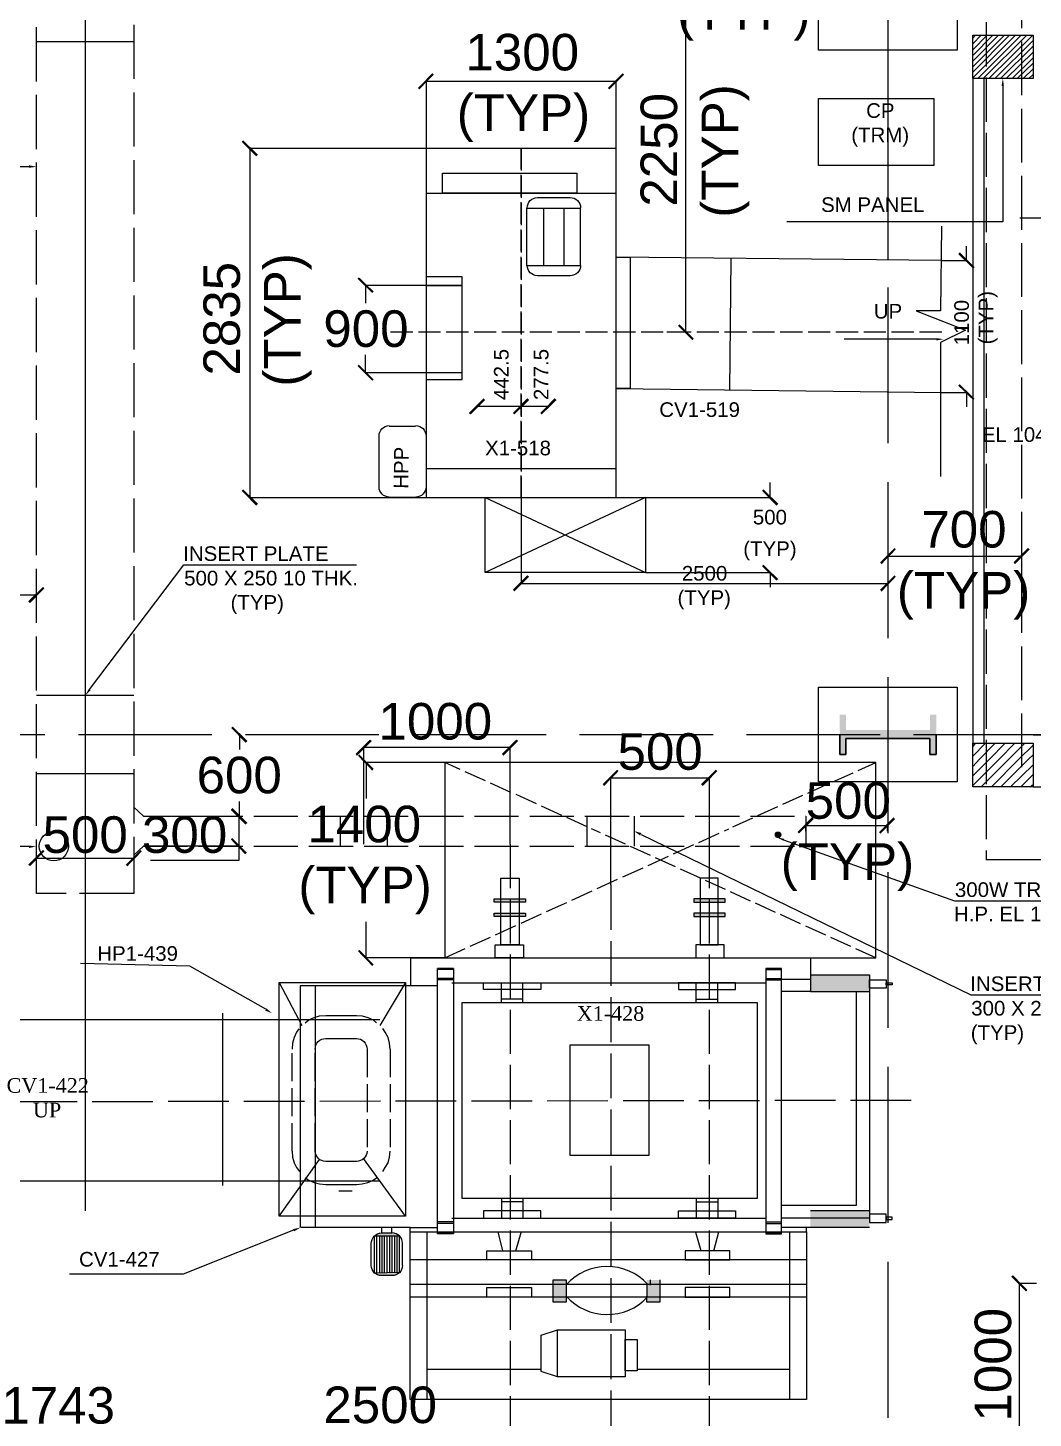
# Model space of a CAD drawing. Header units: inches. Extents: x 2602 to 127694, y 109 to 91908.
# Drawn here: x 24429 to 31301, y 32002 to 41503 of the extents above; entities that cross this region are included whole.
import ezdxf

# ---------------------------------------------------------------- set-up
doc = ezdxf.new("R2010")
doc.units = ezdxf.units.IN
doc.header["$MEASUREMENT"] = 0
doc.linetypes.add('PDF_IMPORT', pattern=[1, 0.8, -0.2])
doc.layers.add('PDF_Geometry', color=7, linetype='Continuous')
doc.layers.add('PDF_Solid Fills', color=7, linetype='Continuous', true_color=0x724639)
doc.layers.add('PDF_Text', color=230, linetype='Continuous', true_color=0xff007f)
doc.styles.add('PDF Arial', font='arial.ttf')
doc.styles.add('PDF Times New Roman', font='times.ttf')

msp = doc.modelspace()

# ---------------------------------------------------------------- hatches: boundary and pattern name
at = {"layer": 'PDF_Solid Fills', "true_color": 0x00b8b8, "transparency": 33554559}
for points in [[(27203.4, 41183.5), (27193.6, 41193.3), (27095.2, 41091.6), (27105, 41081.8)], [(28394.1, 41091.6), (28404, 41081.8), (28505.7, 41183.5), (28495.8, 41193.3)], [(25989.8, 40625.8), (26002.9, 40635.7), (25901.2, 40734.1), (25891.4, 40724.2)], [(30798.5, 39969.8), (30788.6, 39956.7), (30890.3, 39858.3), (30900.2, 39868.1)], [(26783.6, 39691), (26793.4, 39700.8), (26691.7, 39799.2), (26681.9, 39789.4)], [(28882.9, 39477.8), (28873, 39467.9), (28971.4, 39369.5), (28981.3, 39379.4)], [(26691.7, 39202.2), (26681.9, 39192.4), (26783.6, 39090.7), (26793.4, 39100.6)], [(30890.3, 38959.5), (30900.2, 38969.4), (30798.5, 39067.8), (30788.6, 39057.9)], [(27554.4, 38959.5), (27544.6, 38972.6), (27442.9, 38871), (27456, 38861.1)], [(27754.5, 38861.1), (27856.2, 38959.5), (27843.1, 38972.6), (27744.7, 38871)], [(27931.6, 38871), (27941.5, 38861.1), (28043.2, 38959.5), (28030, 38972.6)], [(25901.2, 38349.4), (25891.4, 38339.6), (25989.8, 38237.9), (26002.9, 38251)], [(29456.9, 38349.4), (29447.1, 38339.6), (29545.5, 38237.9), (29558.6, 38251)], [(30362.2, 37939.4), (30352.4, 37949.2), (30254, 37850.8), (30263.8, 37837.7)], [(31165.9, 37850.8), (31175.7, 37837.7), (31277.4, 37939.4), (31264.3, 37949.2)], [(29545.5, 37726.2), (29558.6, 37736), (29456.9, 37834.4), (29447.1, 37824.6)], [(27856.2, 37752.4), (27843.1, 37762.3), (27744.7, 37663.9), (27754.5, 37650.7)], [(30254, 37663.9), (30263.8, 37650.7), (30362.2, 37752.4), (30352.4, 37762.3)], [(24431.7, 37585.1), (24444.8, 37572), (24543.2, 37673.7), (24533.4, 37683.5)], [(25917.6, 36617.5), (25930.7, 36630.6), (25829, 36729), (25819.2, 36719.2)], [(26780.3, 36630.6), (26767.2, 36640.4), (26668.8, 36542), (26678.6, 36528.9)], [(27669.2, 36542), (27679.1, 36528.9), (27780.7, 36630.6), (27767.6, 36640.4)], [(26783.6, 36427.2), (26793.4, 36440.4), (26695, 36538.8), (26685.2, 36528.9)], [(28466.3, 36424), (28456.5, 36433.8), (28358, 36335.4), (28367.9, 36322.3)], [(29030.5, 36335.4), (29043.6, 36322.3), (29142, 36424), (29132.2, 36433.8)], [(25914.3, 36059.9), (25927.5, 36069.7), (25825.8, 36171.4), (25815.9, 36158.3)], [(25829, 36171.4), (25819.2, 36158.3), (25917.6, 36059.9), (25930.7, 36069.7)], [(29801.3, 36095.9), (29788.2, 36109.1), (29689.8, 36007.4), (29699.6, 35997.5)], [(30247.4, 36007.4), (30257.3, 35997.5), (30355.7, 36095.9), (30345.8, 36109.1)], [(25825.8, 35968), (25815.9, 35958.2), (25914.3, 35856.5), (25927.5, 35866.3)], [(24543.2, 35876.2), (24533.4, 35886), (24431.7, 35784.3), (24444.8, 35774.5)], [(25097.6, 35784.3), (25110.7, 35774.5), (25209.1, 35876.2), (25199.3, 35886)], [(26695, 35203.7), (26685.2, 35193.9), (26783.6, 35092.2), (26793.4, 35102.1)], [(30181.8, 35033.2), (29778.4, 35033.2), (29778.4, 34918.4), (30181.8, 34918.4)], [(30181.8, 33422.6), (29778.4, 33422.6), (29778.4, 33307.8), (30181.8, 33307.8)], [(31251.1, 32868.3), (31261, 32878.1), (31162.6, 32979.8), (31149.5, 32969.9)], [(28108.8, 32947), (28020.2, 32947), (28020.2, 32796.1), (28108.8, 32796.1)], [(28748.4, 32947), (28659.8, 32947), (28659.8, 32796.1), (28748.4, 32796.1)]]:
    msp.add_hatch(color=132, dxfattribs=at).paths.add_polyline_path(points)
at = {"layer": 'PDF_Solid Fills', "transparency": 33554559}
for color, points in [(256, [(30637.8, 36538.8), (30637.8, 36811), (30595.1, 36811), (30595.1, 36706), (30021.1, 36706), (30021.1, 36811), (29978.4, 36811), (29978.4, 36538.8), (30021.1, 36538.8), (30021.1, 36647), (30595.1, 36647), (30595.1, 36538.8)]), (1, [(27829.9, 35551.4), (27616.7, 35551.4), (27616.7, 35528.5), (27829.9, 35528.5)]), (1, [(29194.5, 35551.4), (28981.3, 35551.4), (28981.3, 35528.5), (29194.5, 35528.5)]), (1, [(27829.9, 35453), (27616.7, 35453), (27616.7, 35430.1), (27829.9, 35430.1)]), (1, [(29194.5, 35453), (28981.3, 35453), (28981.3, 35430.1), (29194.5, 35430.1)]), (7, [(26918.1, 33268.4), (26845.9, 33268.4), (26836.1, 33265.2), (26822.9, 33265.2), (26819.7, 33261.9), (26806.5, 33255.3), (26796.7, 33245.5), (26967.3, 33245.5), (26957.4, 33255.3), (26944.3, 33261.9), (26941, 33265.2), (26927.9, 33265.2)]), (7, [(26957.4, 32986.4), (26970.5, 32999.5), (26796.7, 32996.2), (26806.5, 32986.4), (26819.7, 32979.8), (26822.9, 32979.8), (26832.8, 32976.5), (26931.2, 32976.5), (26941, 32979.8), (26944.3, 32979.8)])]:
    msp.add_hatch(color=color, dxfattribs=at).paths.add_polyline_path(points)

# ---------------------------------------------------------------- linework, layer by layer
at = {"layer": 'PDF_Geometry', "color": 30, "linetype": 'PDF_IMPORT', "lineweight": 0, "ltscale": 1331.743661, "true_color": 0xff7f00}
msp.add_lwpolyline([(30309.7, 17356.4), (30309.7, 79643.3)], dxfattribs=at)
at = {"layer": 'PDF_Geometry', "color": 24, "linetype": 'PDF_IMPORT', "lineweight": 0, "ltscale": 462.502109, "true_color": 0x942500}
msp.add_lwpolyline([(25153.3, 72512.2), (25153.3, 35587.5), (24487.5, 35587.5), (24487.5, 72102.2)], dxfattribs=at)
at = {"layer": 'PDF_Geometry', "color": 24, "lineweight": 0, "true_color": 0x942500}
for points in [[(24822, 68408.8), (24822, 33419.3)], [(24487.5, 41409.8), (25153.3, 41409.8)], [(24487.5, 36942.2), (25153.3, 36942.2)], [(24487.5, 36407.6), (25153.3, 36407.6)], [(25218.9, 36115.6), (25153.3, 36177.9)], [(26563.8, 36115.6), (26563.8, 35912.3)], [(26885.3, 36115.6), (26885.3, 35912.3)], [(28249.8, 36115.6), (28249.8, 35912.3)], [(28574.5, 36115.6), (28574.5, 35912.3)], [(29745.6, 36115.6), (29745.6, 35912.3)], [(25218.9, 35912.3), (25153.3, 35849.9)]]:
    msp.add_lwpolyline(points, dxfattribs=at)
at = {"layer": 'PDF_Geometry', "linetype": 'PDF_IMPORT', "lineweight": 0, "ltscale": 377.218032}
for points in [[(30978.9, 61156.3), (30978.9, 35817.1)], [(27725, 35925.4), (27725, 31844.9)], [(29086.2, 35925.4), (29086.2, 31844.9)]]:
    msp.add_lwpolyline(points, dxfattribs=at)
at = {"layer": 'PDF_Geometry', "linetype": 'PDF_IMPORT', "lineweight": 0, "ltscale": 459.221952}
msp.add_lwpolyline([(31221.6, 61156.3), (31221.6, 36424)], dxfattribs=at)
at = {"layer": 'PDF_Geometry', "color": 17, "lineweight": 0, "true_color": 0x724639}
for points in [[(29834.1, 41996.9), (30782.1, 41996.9), (30782.1, 41350.8), (29834.1, 41350.8)], [(29834.1, 41996.9), (30782.1, 41996.9), (30782.1, 41350.8), (29834.1, 41350.8)], [(29834.1, 36998), (30782.1, 36998), (30782.1, 36351.8), (29834.1, 36351.8)], [(30309.7, 36647), (30595.1, 36647), (30595.1, 36538.8), (30637.8, 36538.8), (30637.8, 36676.5), (30637.8, 36538.8), (30595.1, 36538.8), (30595.1, 36647), (30309.7, 36647), (30021.1, 36647), (30021.1, 36538.8), (29978.4, 36538.8), (29978.4, 36676.5), (29978.4, 36538.8), (30021.1, 36538.8), (30021.1, 36647)], [(30309.7, 36647), (30595.1, 36647), (30595.1, 36538.8), (30637.8, 36538.8), (30637.8, 36676.5), (30637.8, 36538.8), (30595.1, 36538.8), (30595.1, 36647), (30309.7, 36647), (30021.1, 36647), (30021.1, 36538.8), (29978.4, 36538.8), (29978.4, 36676.5), (29978.4, 36538.8), (30021.1, 36538.8), (30021.1, 36647)]]:
    msp.add_lwpolyline(points, close=True, dxfattribs=at)
at = {"layer": 'PDF_Geometry', "color": 132, "lineweight": 0, "true_color": 0x00b8b8}
for points in [[(28925.5, 39425.3), (28925.5, 40127.3), (28925.5, 41675.5)], [(30887, 41432.8), (30906.7, 41452.4)], [(30887, 41393.4), (30946.1, 41452.4)], [(30887, 41354), (30985.5, 41452.4)], [(30887, 41314.7), (31024.8, 41452.4)], [(30887, 41275.3), (31064.2, 41452.4)], [(30887, 41235.9), (31103.5, 41452.4)], [(30887, 41199.9), (31139.6, 41452.4)], [(30887, 41160.5), (31179, 41452.4)], [(30923.1, 41157.2), (31218.3, 41452.4)], [(30959.2, 41157.2), (31257.7, 41452.4)], [(30998.6, 41157.2), (31297.1, 41452.4)], [(31037.9, 41157.2), (31300.3, 41416.4)], [(31077.3, 41157.2), (31300.3, 41377)], [(31116.7, 41157.2), (31300.3, 41337.6)], [(31156, 41157.2), (31300.3, 41298.3)], [(31192.1, 41157.2), (31300.3, 41262.2)], [(30887, 41157.2), (30887, 36948.8)], [(30962.5, 41157.2), (30962.5, 36948.8)], [(31231.5, 41157.2), (31300.3, 41222.8)], [(31270.8, 41157.2), (31300.3, 41183.5)], [(28449.9, 40678.3), (28449.9, 41137.5), (27151, 41137.5), (27151, 40678.3), (25947.1, 40678.3), (25947.1, 39064.5), (25947.1, 38293.6), (27151, 38293.6)], [(31208.5, 40206), (31972.8, 40206)], [(30673.8, 39914), (30844.4, 39914), (30844.4, 40012.4)], [(27151, 39743.5), (26737.7, 39743.5), (26737.7, 39622.1)], [(27151, 39743.5), (27151, 39743.5)], [(28797.6, 39425.3), (28928.8, 39425.3)], [(27151, 39146.5), (26737.7, 39146.5), (26737.7, 39267.9)], [(26737.7, 39146.5), (26737.7, 39146.5)], [(27151, 39146.5), (27151, 39146.5)], [(30664, 39012), (30844.4, 39012), (30844.4, 38913.6)], [(27498.6, 38916.9), (27498.6, 38916.9)], [(27498.6, 38916.9), (27800.4, 38916.9), (27987.4, 38916.9)], [(27800.4, 38916.9), (27800.4, 38916.9)], [(27800.4, 38916.9), (27800.4, 38916.9)], [(27987.4, 38916.9), (27987.4, 38916.9)], [(28650, 38293.6), (29502.8, 38293.6), (29502.8, 38395.3)], [(27800.4, 38293.6), (27800.4, 37706.5), (30309.7, 37706.5), (30309.7, 38293.6)], [(28650, 38293.6), (28650, 38293.6)], [(30309.7, 37706.5), (30309.7, 37893.5), (31221.6, 37893.5), (31221.6, 37706.5)], [(28650, 37781.9), (29502.8, 37781.9), (29502.8, 37680.3)], [(28650, 37781.9), (28650, 37781.9)], [(29502.8, 37781.9), (29502.8, 37781.9)], [(23808.5, 37627.8), (24487.5, 37627.8)], [(24487.5, 37627.8), (24487.5, 37627.8)], [(24487.5, 37627.8), (24487.5, 37627.8)], [(30887, 36981.6), (30887, 36614.2)], [(30962.5, 36981.6), (30962.5, 36614.2)], [(31300.3, 36673.2), (31625.1, 36673.2), (31625.1, 36774.9)], [(25871.7, 36673.2), (25875, 36673.2), (25875, 36571.6)], [(25871.7, 36673.2), (25871.7, 36673.2)], [(25875, 36673.2), (25875, 36673.2)], [(27725, 35925.4), (27725, 36584.7), (26724.5, 36584.7), (26724.5, 35925.4)], [(26724.5, 36584.7), (26724.5, 36584.7)], [(30887, 36591.2), (30906.7, 36614.2)], [(30887, 36525.6), (30975.6, 36614.2)], [(30887, 36456.8), (30933, 36506), (31041.2, 36614.2)], [(30887, 36391.2), (31001.9, 36506), (31110.1, 36614.2)], [(30887, 36325.5), (31067.5, 36506), (31175.7, 36614.2)], [(30946.1, 36315.7), (31133.1, 36506), (31244.6, 36614.2)], [(31015, 36315.7), (31201.9, 36506), (31300.3, 36601.1)], [(31300.3, 36673.2), (31300.3, 36673.2)], [(31080.6, 36315.7), (31267.5, 36506), (31300.3, 36535.5)], [(27278.9, 36483), (26740.9, 36483), (26740.9, 36237)], [(27278.9, 36483), (27278.9, 36483)], [(31146.2, 36315.7), (31300.3, 36466.6)], [(31215.1, 36315.7), (31300.3, 36401)], [(28413.8, 35646.6), (28413.8, 36378), (29086.2, 36378), (29086.2, 35646.6)], [(29086.2, 36378), (29086.2, 36378)], [(31280.7, 36315.7), (31300.3, 36332.1)], [(31300.3, 36315.7), (31625.1, 36315.7), (31625.1, 36217.3)], [(31300.3, 36315.7), (31300.3, 36315.7)], [(25871.7, 36115.6), (25875, 36115.6), (25875, 36217.3)], [(25218.9, 36115.6), (25871.7, 36115.6), (25871.7, 35912.3), (25218.9, 35912.3)], [(25218.9, 36115.6), (25218.9, 36115.6)], [(25871.7, 36115.6), (25871.7, 36115.6)], [(29745.6, 36013.9), (29745.6, 36053.3), (30303.2, 36053.3), (30303.2, 36013.9)], [(26724.5, 35925.4), (26724.5, 35925.4)], [(27725, 35925.4), (27725, 35925.4)], [(24487.5, 35587.5), (24487.5, 35830.2), (25153.3, 35830.2), (25153.3, 35587.5)], [(25153.3, 35830.2), (25153.3, 35830.2)], [(25218.9, 35912.3), (25218.9, 35912.3)], [(25871.7, 35912.3), (25871.7, 35813.8), (25268.1, 35813.8)], [(25871.7, 35912.3), (25871.7, 35912.3)], [(28413.8, 35646.6), (28413.8, 35646.6)], [(29086.2, 35646.6), (29086.2, 35646.6)], [(24487.5, 35587.5), (24487.5, 35587.5)], [(25153.3, 35587.5), (25153.3, 35587.5)], [(27278.9, 35148), (26740.9, 35148), (26740.9, 35394)], [(26740.9, 35148), (26740.9, 35148)], [(27229.7, 34957.7), (27046, 34957.7), (27046, 35148), (29778.4, 35148), (29778.4, 34918.4), (30181.8, 34918.4), (30181.8, 33370.1), (29581.5, 33370.1)], [(27337.9, 35075.8), (27229.7, 35075.8)], [(27337.9, 35069.2), (27229.7, 35069.2)], [(27278.9, 35148), (27278.9, 35148)], [(29473.3, 35075.8), (29581.5, 35075.8)], [(29473.3, 35069.2), (29581.5, 35069.2)], [(27337.9, 35006.9), (27229.7, 35006.9)], [(27337.9, 34997.1), (27229.7, 34997.1)], [(27328.1, 34977.4), (29473.3, 34977.4)], [(27665.9, 34842.9), (27665.9, 34977.4)], [(27813.5, 34842.9), (27813.5, 34977.4)], [(28997.7, 34842.9), (28997.7, 34977.4)], [(29145.3, 34842.9), (29145.3, 34977.4)], [(29473.3, 35006.9), (29581.5, 35006.9)], [(29473.3, 34997.1), (29581.5, 34997.1)], [(29778.4, 35000.4), (29581.5, 35000.4)], [(29778.4, 35033.2), (30181.8, 35033.2), (30181.8, 34918.4)], [(27046, 34957.7), (26291.6, 34957.7), (26291.6, 33304.5)], [(26393.2, 34957.7), (26393.2, 33304.5)], [(29778.4, 34918.4), (29581.5, 34918.4)], [(29581.5, 33458.7), (30093.3, 33458.7), (30093.3, 34918.4)], [(27813.5, 34865.9), (27665.9, 34865.9)], [(28997.7, 34865.9), (29145.3, 34865.9)], [(27665.9, 33504.6), (27665.9, 33370.1)], [(27813.5, 33481.7), (27665.9, 33481.7)], [(27813.5, 33504.6), (27813.5, 33370.1)], [(28997.7, 33504.6), (28997.7, 33370.1)], [(28997.7, 33481.7), (29145.3, 33481.7)], [(29145.3, 33504.6), (29145.3, 33370.1)], [(27328.1, 33370.1), (29473.3, 33370.1)], [(29778.4, 33422.6), (30181.8, 33422.6)], [(27042.7, 33275), (27042.7, 33304.5), (26298.1, 33304.5)], [(26845.9, 33307.8), (26845.9, 33268.4), (26918.1, 33268.4), (26918.1, 33307.8)], [(27042.7, 33304.5), (27229.7, 33304.5)], [(27157.5, 33275), (27157.5, 32130.2)], [(27337.9, 33343.9), (27229.7, 33343.9)], [(27337.9, 33334), (27229.7, 33334)], [(27337.9, 33271.7), (27229.7, 33271.7)], [(27675.8, 33147.1), (27643, 33275)], [(27764.3, 33147.1), (27800.4, 33271.7)], [(29030.5, 33147.1), (28994.4, 33271.7)], [(29119, 33147.1), (29151.8, 33275)], [(29473.3, 33343.9), (29581.5, 33343.9)], [(29473.3, 33334), (29581.5, 33334)], [(29473.3, 33271.7), (29581.5, 33271.7)], [(29581.5, 33307.8), (29778.4, 33307.8), (30181.8, 33307.8)], [(29634, 33275), (29634, 32130.2)], [(29752.1, 33275), (29752.1, 33307.8)], [(26986.9, 33196.3), (26986.9, 33045.4)], [(29752.1, 33084.8), (27042.7, 33084.8)], [(28748.4, 32947), (28748.4, 32796.1), (28659.8, 32796.1), (28659.8, 32835.5)], [(28659.8, 32914.2), (28659.8, 32828.9)], [(28686.1, 32910.9), (28686.1, 32947)], [(31323.3, 32924), (31205.2, 32924), (31205.2, 32245), (31205.2, 31923.6), (31323.3, 31923.6)], [(28049.7, 32284.4), (27938.2, 32320.5), (27938.2, 32569.8), (28049.7, 32605.9)], [(27157.5, 32336.9), (27938.2, 32336.9)], [(28594.2, 32336.9), (29634, 32336.9)]]:
    msp.add_lwpolyline(points, dxfattribs=at)
at = {"layer": 'PDF_Geometry', "color": 224, "lineweight": 0, "true_color": 0x940070}
for points in [[(30309.7, 39917.3), (30309.7, 41675.5)], [(27151, 40373.3), (28449.9, 40373.3)], [(27954.6, 40271.6), (27954.6, 39878)], [(28092.4, 40271.6), (28092.4, 39878)], [(30673.8, 40146.9), (30667.3, 39569.6), (30500, 39569.6), (30837.8, 39438.4), (30667.3, 39353.1), (30667.3, 38438)], [(30673.8, 39914), (28449.9, 39937), (28545, 39937), (28545, 39487.6), (28545, 39038.2), (28449.9, 39038.2), (30673.8, 39012)], [(29233.9, 39923.9), (29224, 39028.4)], [(27151, 39100.6), (27397, 39100.6), (27397, 39802.5), (27151, 39802.5)], [(27397, 39146.5), (27151, 39146.5)], [(26898.4, 38782.4), (27078.8, 38782.4)], [(28449.9, 38490.5), (27151, 38490.5)], [(27078.8, 38293.6), (26898.4, 38293.6)], [(28650, 38293.6), (27554.4, 37781.9)], [(27554.4, 38293.6), (28650, 37781.9)]]:
    msp.add_lwpolyline(points, dxfattribs=at)
at = {"layer": 'PDF_Geometry', "color": 132, "lineweight": 0, "true_color": 0x00b8b8}
for points in [[(30887, 41452.4), (31300.3, 41452.4), (31300.3, 41157.2), (30887, 41157.2)], [(30887, 36614.2), (31300.3, 36614.2), (31300.3, 36315.7), (30887, 36315.7)], [(27337.9, 33261.9), (27229.7, 33261.9), (27229.7, 35075.8), (27337.9, 35075.8)], [(29473.3, 33261.9), (29581.5, 33261.9), (29581.5, 35075.8), (29473.3, 35075.8)], [(27934.9, 34931.5), (27544.6, 34931.5), (27544.6, 34977.4), (27934.9, 34977.4)], [(28876.3, 34931.5), (29266.7, 34931.5), (29266.7, 34977.4), (28876.3, 34977.4)], [(30181.8, 34997.1), (30296.6, 34997.1), (30296.6, 34941.3), (30181.8, 34941.3)], [(30296.6, 34977.4), (30336, 34977.4), (30336, 34964.3), (30296.6, 34964.3)], [(27397, 34842.9), (29414.3, 34842.9), (29414.3, 33504.6), (27397, 33504.6)], [(28135, 34554.3), (28672.9, 34554.3), (28672.9, 33796.5), (28135, 33796.5)], [(27934.9, 33419.3), (27544.6, 33419.3), (27544.6, 33370.1), (27934.9, 33370.1)], [(28876.3, 33419.3), (29266.7, 33419.3), (29266.7, 33370.1), (28876.3, 33370.1)], [(30181.8, 33340.6), (30296.6, 33340.6), (30296.6, 33396.4), (30181.8, 33396.4)], [(30296.6, 33360.3), (30336, 33360.3), (30336, 33376.7), (30296.6, 33376.7)], [(27042.7, 33275), (29752.1, 33275), (29752.1, 32130.2), (27042.7, 32130.2)], [(27567.5, 33147.1), (27872.6, 33147.1), (27872.6, 33084.8), (27567.5, 33084.8)], [(29227.3, 33147.1), (28922.2, 33147.1), (28922.2, 33084.8), (29227.3, 33084.8)], [(27042.7, 32917.5), (29752.1, 32917.5), (29752.1, 32828.9), (27042.7, 32828.9)], [(27567.5, 32894.5), (27872.6, 32894.5), (27872.6, 32828.9), (27567.5, 32828.9)], [(28108.8, 32835.5), (28108.8, 32796.1), (28020.2, 32796.1), (28020.2, 32947), (28108.8, 32947), (28108.8, 32910.9)], [(29227.3, 32894.5), (28922.2, 32894.5), (28922.2, 32828.9), (29227.3, 32828.9)], [(28049.7, 32605.9), (28512.2, 32605.9), (28512.2, 32284.4), (28049.7, 32284.4)], [(28512.2, 32540.2), (28594.2, 32540.2), (28594.2, 32327), (28512.2, 32327)]]:
    msp.add_lwpolyline(points, close=True, dxfattribs=at)
at = {"layer": 'PDF_Geometry', "lineweight": 0}
for points in [[(31093.7, 41104.7), (31093.7, 40176.5), (29617.6, 40176.5)], [(24438.3, 40553.7), (22204.5, 40553.7)], [(30637.8, 39376.1), (30008, 39376.1)], [(24851.6, 36981.6), (25494.5, 37834.4), (26675.3, 37834.4)], [(31625.1, 36315.7), (31625.1, 35817.1), (30978.9, 35817.1)], [(29086.2, 36115.6), (29086.2, 35912.3)], [(28620.5, 35991), (30873.9, 34895.4), (32156.5, 34895.4)], [(29538.9, 35987.7), (29558.6, 36007.4), (29538.9, 35987.7), (29558.6, 36007.4), (29538.9, 35987.7), (29558.6, 36007.4), (29538.9, 35987.7), (29558.6, 36007.4), (29538.9, 35987.7), (29555.3, 36007.4), (29538.9, 35987.7), (29555.3, 36007.4), (29538.9, 35987.7), (29555.3, 36007.4), (29538.9, 35987.7), (29555.3, 36007.4), (29538.9, 35987.7), (29555.3, 36007.4), (29538.9, 35987.7), (29555.3, 36007.4), (29538.9, 35991), (29555.3, 36007.4), (29538.9, 35991), (29555.3, 36007.4), (29538.9, 35991), (29555.3, 36007.4), (29538.9, 35991), (29552, 36007.4), (29538.9, 35991), (29552, 36007.4), (29538.9, 35991), (29552, 36007.4)], [(29558.6, 36004.1), (29538.9, 35984.4), (29558.6, 36004.1), (29538.9, 35984.4), (29558.6, 36004.1), (29538.9, 35984.4), (29558.6, 36004.1), (29538.9, 35984.4), (29558.6, 36007.4), (29538.9, 35984.4), (29558.6, 36007.4), (29538.9, 35984.4), (29558.6, 36007.4), (29538.9, 35984.4), (29558.6, 36007.4)], [(29538.9, 35997.5), (29548.7, 36004.1), (29538.9, 35997.5), (29548.7, 36004.1), (29538.9, 35994.3), (29548.7, 36004.1), (29538.9, 35994.3), (29548.7, 36004.1), (29538.9, 35994.3), (29548.7, 36004.1), (29538.9, 35994.3), (29552, 36004.1), (29538.9, 35994.3), (29552, 36004.1), (29538.9, 35994.3), (29552, 36004.1), (29538.9, 35991), (29552, 36004.1), (29538.9, 35991), (29552, 36004.1)], [(29538.9, 35984.4), (29561.9, 36004.1), (29538.9, 35984.4), (29561.9, 36004.1), (29538.9, 35984.4), (29561.9, 36004.1), (29538.9, 35984.4), (29561.9, 36004.1), (29538.9, 35984.4), (29561.9, 36004.1), (29538.9, 35981.1), (29561.9, 36004.1), (29538.9, 35981.1), (29561.9, 36004.1), (29538.9, 35981.1), (29561.9, 36004.1), (29538.9, 35981.1), (29561.9, 36004.1), (29538.9, 35981.1), (29561.9, 36004.1), (29538.9, 35981.1), (29561.9, 36004.1), (29538.9, 35981.1), (29561.9, 36004.1), (29538.9, 35981.1), (29561.9, 36004.1)], [(29542.2, 36000.8), (29545.5, 36000.8)], [(29545.5, 35974.6), (29568.4, 36000.8), (29545.5, 35974.6), (29568.4, 36000.8), (29545.5, 35974.6), (29568.4, 36000.8), (29545.5, 35974.6), (29568.4, 36000.8), (29545.5, 35974.6), (29568.4, 36000.8), (29545.5, 35974.6), (29568.4, 36000.8), (29545.5, 35974.6), (29568.4, 36000.8)], [(29548.7, 35971.3), (29571.7, 35997.5), (29548.7, 35971.3), (29571.7, 35997.5), (29548.7, 35971.3), (29571.7, 35997.5), (29548.7, 35971.3), (29571.7, 35997.5), (29548.7, 35971.3), (29571.7, 35997.5), (29548.7, 35971.3), (29571.7, 35997.5)], [(29552, 35971.3), (29571.7, 35994.3), (29552, 35971.3), (29571.7, 35994.3), (29552, 35971.3), (29571.7, 35994.3), (29552, 35971.3), (29571.7, 35994.3), (29552, 35971.3), (29571.7, 35994.3)], [(29555.3, 35971.3), (29575, 35991), (29555.3, 35971.3), (29575, 35991), (29555.3, 35971.3), (29575, 35991), (29555.3, 35971.3), (29575, 35991), (29555.3, 35971.3), (29575, 35987.7), (29555.3, 35971.3), (29575, 35987.7), (29555.3, 35971.3), (29575, 35987.7), (29555.3, 35971.3), (29575, 35987.7), (29555.3, 35971.3), (29575, 35987.7), (29555.3, 35971.3), (29575, 35987.7), (29558.6, 35971.3), (29575, 35987.7), (29558.6, 35971.3), (29575, 35987.7), (29558.6, 35971.3), (29575, 35987.7)], [(29565.1, 35974.6), (29571.7, 35977.9), (29565.1, 35974.6), (29571.7, 35977.9), (29565.1, 35971.3), (29571.7, 35981.1), (29565.1, 35971.3), (29571.7, 35981.1), (29561.9, 35971.3), (29571.7, 35981.1), (29561.9, 35971.3), (29571.7, 35981.1), (29561.9, 35971.3), (29571.7, 35981.1), (29561.9, 35971.3), (29571.7, 35984.4), (29561.9, 35971.3), (29571.7, 35984.4), (29561.9, 35971.3), (29571.7, 35984.4)], [(29568.4, 35974.6), (29568.4, 35977.9)], [(29594.7, 35954.9), (30762.4, 35538.3), (32323.8, 35538.3)], [(24438.3, 35909), (22706.3, 35909)], [(26554, 33557.1), (26645.8, 33557.1)], [(26970.5, 32996.2), (26970.5, 33245.5), (26796.7, 33245.5), (26796.7, 32996.2), (26970.5, 32999.5)], [(26813.1, 33245.5), (26813.1, 32996.2)], [(26832.8, 33245.5), (26832.8, 32996.2)], [(26849.2, 33245.5), (26849.2, 32996.2)], [(26865.6, 33245.5), (26865.6, 32996.2)], [(26882, 33245.5), (26882, 32996.2)], [(26901.7, 33245.5), (26901.7, 32996.2)], [(26918.1, 33245.5), (26918.1, 32996.2)], [(26934.5, 33245.5), (26934.5, 32996.2)], [(26950.9, 33245.5), (26950.9, 32996.2)]]:
    msp.add_lwpolyline(points, dxfattribs=at)
for points in [[(29834.1, 41019.5), (30621.4, 41019.5), (30621.4, 40563.5), (29834.1, 40563.5)], [(27278.9, 35148), (30224.5, 35148), (30224.5, 36483), (27278.9, 36483)], [(29538.9, 35981.1), (29565.1, 36004.1), (29538.9, 35981.1), (29565.1, 36004.1), (29538.9, 35981.1), (29565.1, 36004.1), (29538.9, 35981.1), (29565.1, 36004.1), (29538.9, 35981.1), (29565.1, 36004.1)], [(29542.2, 35997.5), (29545.5, 36004.1), (29542.2, 35997.5), (29545.5, 36004.1)], [(29542.2, 35977.9), (29568.4, 36000.8), (29542.2, 35977.9), (29568.4, 36000.8), (29542.2, 35977.9), (29568.4, 36000.8), (29542.2, 35977.9), (29568.4, 36000.8), (29542.2, 35977.9), (29568.4, 36000.8), (29542.2, 35977.9), (29568.4, 36000.8), (29542.2, 35977.9), (29568.4, 36000.8)], [(29542.2, 35974.6), (29568.4, 36000.8), (29542.2, 35974.6), (29568.4, 36000.8), (29542.2, 35974.6), (29568.4, 36000.8), (29542.2, 35974.6), (29568.4, 36000.8), (29542.2, 35974.6), (29568.4, 36000.8)], [(29548.7, 35971.3), (29571.7, 35994.3), (29548.7, 35971.3), (29571.7, 35994.3), (29548.7, 35971.3), (29571.7, 35994.3), (29548.7, 35971.3), (29571.7, 35994.3), (29548.7, 35971.3), (29571.7, 35994.3), (29548.7, 35971.3), (29571.7, 35994.3), (29548.7, 35971.3), (29571.7, 35994.3), (29548.7, 35971.3), (29571.7, 35994.3)], [(29552, 35971.3), (29571.7, 35991), (29552, 35971.3), (29571.7, 35991), (29552, 35971.3), (29575, 35991), (29552, 35971.3), (29575, 35991), (29552, 35971.3), (29575, 35991), (29552, 35971.3), (29575, 35991), (29552, 35971.3), (29575, 35991)], [(29558.6, 35971.3), (29575, 35984.4), (29558.6, 35971.3), (29575, 35984.4), (29558.6, 35971.3), (29575, 35984.4), (29558.6, 35971.3), (29575, 35984.4), (29558.6, 35971.3), (29571.7, 35984.4)]]:
    msp.add_lwpolyline(points, close=True, dxfattribs=at)
at = {"layer": 'PDF_Geometry', "color": 224, "lineweight": 0, "true_color": 0x940070}
for points in [[(27151, 38293.6), (28449.9, 38293.6), (28449.9, 40678.3), (27151, 40678.3)], [(27262.5, 40511), (28180.9, 40511), (28180.9, 40373.3), (27262.5, 40373.3)], [(27839.8, 39878), (27839.8, 40271.6), (28203.9, 40271.6), (28203.9, 39878)], [(27151, 39743.5), (27397, 39743.5)], [(27554.4, 38293.6), (28650, 38293.6), (28650, 37781.9), (27554.4, 37781.9)]]:
    msp.add_lwpolyline(points, close=True, dxfattribs=at)
at = {"layer": 'PDF_Geometry', "linetype": 'PDF_IMPORT', "lineweight": 0, "ltscale": 186.968938}
msp.add_lwpolyline([(27800.4, 40678.3), (27800.4, 38293.6)], close=True, dxfattribs=at)
at = {"layer": 'PDF_Geometry', "color": 224, "lineweight": 0, "true_color": 0x940070}
for points in [[(27843.1, 40273.2, -0.41421), (27911.9, 40343.7), (28135, 40343.7, -0.41421), (28207.2, 40273.2)], [(28207.2, 39879.6, -0.41421), (28135, 39809.1), (27911.9, 39809.1, -0.41421), (27843.1, 39879.6)], [(26900, 38296.9, -0.41421), (26829.5, 38365.8), (26829.5, 38713.5, -0.41421), (26900, 38785.7)], [(27080.4, 38785.7, -0.41421), (27151, 38713.5), (27151, 38365.8, -0.41421), (27080.4, 38296.9)]]:
    msp.add_lwpolyline(points, format="xyb", dxfattribs=at)
at = {"layer": 'PDF_Geometry', "linetype": 'PDF_IMPORT', "lineweight": 0, "ltscale": 190.249094}
msp.add_lwpolyline([(26908.2, 39425.3), (30687, 39425.3)], dxfattribs=at)
at = {"layer": 'PDF_Geometry', "color": 30, "linetype": 'PDF_IMPORT', "lineweight": 0, "ltscale": 1141.494566, "true_color": 0xff7f00}
msp.add_lwpolyline([(103309.6, 36673.2), (11954, 36673.2), (5731.5, 36673.2)], dxfattribs=at)
at = {"layer": 'PDF_Geometry', "linetype": 'PDF_IMPORT', "lineweight": 0, "ltscale": 190.841992}
for points in [[(28253.1, 36043.5), (27278.9, 36483)], [(27278.9, 35148), (29220.7, 36030.3)]]:
    msp.add_lwpolyline(points, dxfattribs=at)
at = {"layer": 'PDF_Geometry', "linetype": 'PDF_IMPORT', "lineweight": 0, "ltscale": 187.858792}
for points in [[(29247, 36043.5), (30224.5, 36483)], [(30224.5, 35148), (28282.6, 36030.3)]]:
    msp.add_lwpolyline(points, dxfattribs=at)
at = {"layer": 'PDF_Geometry', "color": 24, "linetype": 'PDF_IMPORT', "lineweight": 0, "ltscale": 377.218032, "true_color": 0x942500}
for points in [[(25218.9, 36115.6), (29745.6, 36115.6)], [(25218.9, 35912.3), (29745.6, 35912.3)]]:
    msp.add_lwpolyline(points, dxfattribs=at)
at = {"layer": 'PDF_Geometry', "color": 1, "lineweight": 0}
for points in [[(27662.7, 35692.5), (27787.3, 35692.5), (27787.3, 35236.5), (27662.7, 35236.5)], [(29148.6, 35692.5), (29023.9, 35692.5), (29023.9, 35236.5), (29148.6, 35236.5)], [(27616.7, 35551.4), (27829.9, 35551.4), (27829.9, 35528.5), (27616.7, 35528.5)], [(29194.5, 35551.4), (28981.3, 35551.4), (28981.3, 35528.5), (29194.5, 35528.5)], [(27616.7, 35453), (27829.9, 35453), (27829.9, 35430.1), (27616.7, 35430.1)], [(29194.5, 35453), (28981.3, 35453), (28981.3, 35430.1), (29194.5, 35430.1)], [(27623.3, 35236.5), (27816.8, 35236.5), (27816.8, 35148), (27623.3, 35148)], [(29187.9, 35236.5), (28994.4, 35236.5), (28994.4, 35148), (29187.9, 35148)], [(26147.2, 34980.7), (27009.9, 34980.7), (27009.9, 33383.2), (26147.2, 33383.2)]]:
    msp.add_lwpolyline(points, close=True, dxfattribs=at)
at = {"layer": 'PDF_Geometry', "linetype": 'PDF_IMPORT', "lineweight": 0, "ltscale": 383.778346}
msp.add_lwpolyline([(28413.8, 35646.6), (28413.8, 31877.7)], dxfattribs=at)
at = {"layer": 'PDF_Geometry', "color": 230, "lineweight": 0, "true_color": 0xff007f}
for points in [[(26055.4, 34797), (25537.1, 35092.2), (24789.2, 35108.6)], [(25537.1, 35092.2), (25537.1, 35092.2)], [(26245.6, 33288.1), (25491.2, 32986.4), (24713.8, 32986.4)], [(25491.2, 32986.4), (25491.2, 32986.4)]]:
    msp.add_lwpolyline(points, dxfattribs=at)
at = {"layer": 'PDF_Geometry', "color": 1, "lineweight": 0}
for points in [[(26147.2, 34980.7), (26301.4, 34685.5)], [(27009.9, 34980.7), (26836.1, 34685.5)], [(26836.1, 34724.8), (21879.7, 34724.8)], [(25760.2, 34770.8), (25760.2, 33593.2)], [(26324.4, 34705.2), (26350.6, 34724.8), (26386.7, 34741.2), (26422.8, 34751.1), (26465.4, 34754.4), (26675.3, 34754.4), (26714.7, 34751.1), (26754.1, 34741.2), (26790.1, 34724.8), (26813.1, 34705.2)], [(26281.7, 34662.5), (26265.3, 34639.5), (26248.9, 34603.5), (26239.1, 34564.1), (26235.8, 34524.7)], [(26904.9, 34524.7), (26901.7, 34564.1), (26891.8, 34603.5), (26872.1, 34639.5), (26855.7, 34665.8)], [(26235.8, 33826.1), (26239.1, 33786.7), (26248.9, 33747.3), (26265.3, 33714.5), (26285, 33688.3)], [(26855.7, 33688.3), (26872.1, 33714.5), (26891.8, 33747.3), (26901.7, 33786.7), (26904.9, 33826.1)], [(26147.2, 33383.2), (26422.8, 33770.3)], [(27009.9, 33383.2), (26724.5, 33776.9)], [(26324.4, 33645.7), (26350.6, 33629.3), (26386.7, 33612.9), (26422.8, 33603), (26465.4, 33599.7), (26675.3, 33599.7), (26714.7, 33603), (26754.1, 33612.9), (26790.1, 33629.3), (26813.1, 33645.7)], [(26836.1, 33622.7), (21873.2, 33622.7)]]:
    msp.add_lwpolyline(points, dxfattribs=at)
for points in [[(26393.2, 34524.7, -0.415697), (26465.4, 34596.9), (26675.3, 34596.9, -0.415697), (26747.5, 34524.7)], [(26747.5, 33826.1, -0.401806), (26675.3, 33757.2), (26465.4, 33757.2, -0.401606), (26393.2, 33826.1)]]:
    msp.add_lwpolyline(points, format="xyb", dxfattribs=at)
at = {"layer": 'PDF_Geometry', "color": 1, "linetype": 'PDF_IMPORT', "lineweight": 0, "ltscale": 239.451446}
for points in [[(26235.8, 33826.1), (26235.8, 34524.7)], [(26393.2, 33826.1), (26393.2, 34524.7)], [(26747.5, 34524.7), (26747.5, 33826.1)], [(26904.9, 34524.7), (26904.9, 33826.1)]]:
    msp.add_lwpolyline(points, dxfattribs=at)
at = {"layer": 'PDF_Geometry', "linetype": 'PDF_IMPORT', "lineweight": 0, "ltscale": 518.264774}
msp.add_lwpolyline([(30467.2, 34173.8), (20377.4, 34157.4)], dxfattribs=at)
at = {"layer": 'PDF_Geometry', "color": 132, "lineweight": 0, "true_color": 0x00b8b8}
msp.add_lwpolyline([(26990.2, 33047, -0.41421), (26918.1, 32976.5), (26845.9, 32976.5, -0.41421), (26777, 33045.4), (26777, 33196.3, -0.41421), (26847.5, 33268.4)], format="xyb", dxfattribs=at)
at = {"layer": 'PDF_Geometry', "lineweight": 0}
for centre, radius in [((24607.2, 35910.6), 100), ((29556.9, 35989.3), 18)]:
    msp.add_circle(centre, radius, dxfattribs=at)
for centre, start, end in [((29540.5, 36002.5), 266.18593, 3.81407), ((29570.1, 35972.9), 93.81407, 183.81407)]:
    msp.add_arc(centre, 24.7, start, end, dxfattribs=at)
at = {"layer": 'PDF_Geometry', "color": 132, "lineweight": 0, "true_color": 0x00b8b8}
for centre, radius, start, end in [((26919.7, 33197.9), 70.5, 0.00035, 89.99965), ((28389.2, 32663.2), 375.6, 42.90223, 137.80046), ((28389.2, 33086.4), 375.6, 221.8697, 316.76915)]:
    msp.add_arc(centre, radius, start, end, dxfattribs=at)
at = {"layer": 'PDF_Solid Fills', "color": 7, "transparency": 33554559}
for points in [[(31083.9, 41104.7), (31093.7, 41157.2), (31100.3, 41104.7)], [(24438.3, 40563.5), (24487.5, 40553.7), (24438.3, 40547.1)], [(30637.8, 39382.7), (30687, 39376.1), (30637.8, 39366.3)], [(24858.1, 36975), (24822, 36942.2), (24845, 36984.9)], [(28613.9, 35984.4), (28574.5, 36013.9), (28623.7, 36000.8)], [(24438.3, 35915.5), (24487.5, 35909), (24438.3, 35899.1)], [(29594.7, 35948.3), (29548.7, 35971.3), (29597.9, 35961.5)]]:
    msp.add_solid(points, dxfattribs=at)
at = {"layer": 'PDF_Solid Fills', "color": 230, "true_color": 0xff007f, "transparency": 33554559}
for points in [[(26058.7, 34803.6), (26098, 34770.8), (26052.1, 34787.2)], [(26242.3, 33294.7), (26291.6, 33304.5), (26248.9, 33278.3)]]:
    msp.add_solid(points, dxfattribs=at)

# ---------------------------------------------------------------- texts
at = {"layer": 'PDF_Text', "color": 132, "true_color": 0x00b8b8, "attachment_point": 7, "style": 'PDF Arial'}
for s, insert, char_height in [('(TYP)', (28866.5, 41415), 249.99), ('1300', (27419.9, 41208.5), 249.99), ('(TYP)', (27360.9, 40722.9), 249.99), ('900', (26449, 39319.3), 249.99), ('500', (29384.7, 38108.2), 100), ('700', (30536.1, 37948.2), 249.99), ('(TYP)', (29319.1, 37864.1), 100), ('2500', (28899.3, 37724.5), 100), ('(TYP)', (30368.8, 37459.1), 249.99), ('(TYP)', (28869.8, 37529.5), 100), ('1000', (26826.2, 36636.2), 249.99), ('500', (28459.7, 36429.5), 249.99), ('600', (25583, 36268.8), 249.99), ('500', (29745.6, 36095), 249.99), ('500 300', (24530.1, 35861.9), 249.99), ('1400', (26340.8, 35934.2), 249.99), ('(TYP)', (29575, 35605.9), 249.99), ('(TYP)', (26278.4, 35445.1), 249.99), ('1743', (24248, 31961.8), 249.99), ('2500', (26449, 31965.2), 249.99)]:
    msp.add_mtext(s, dxfattribs=dict(at, insert=insert, char_height=char_height))
at = {"layer": 'PDF_Text', "color": 132, "true_color": 0x00b8b8, "char_height": 249.99, "attachment_point": 7, "rotation": 90, "style": 'PDF Arial'}
for s, insert in [('2250', (28870.7, 40281.4)), ('(TYP)', (29359.8, 40206)), ('(TYP)', (26368.3, 39051.4)), ('2835', (25882.7, 39126.8)), ('1000', (31153.7, 31979.3))]:
    msp.add_mtext(s, dxfattribs=dict(at, insert=insert))
at = {"layer": 'PDF_Text', "char_height": 100, "attachment_point": 7, "style": 'PDF Arial'}
for s, insert in [('CP', (30158.9, 40886.5)), ('(TRM)', (30057.2, 40691.6)), ('UP', (30211.3, 39515.4)), ('CV1-519', (28745.1, 38843)), ('EL 104.250', (30949.4, 38672.4)), ('X1-518', (27554.4, 38580.6)), ('HP1-439', (24904, 35126.5)), ('CV1-427', (24779.4, 33037.1))]:
    msp.add_mtext(s, dxfattribs=dict(at, insert=insert))
at = {"layer": 'PDF_Text', "color": 7, "attachment_point": 7, "style": 'PDF Arial'}
for s, insert, char_height in [('SM PANEL', (29851.3, 40243.6), 100), ('INSERT PLATE', (25491.2, 37859), 99.997), ('500 X 250 10 THK.', (25497.8, 37691.7), 99.997), ('(TYP)', (25815, 37496.7), 100), ('300W TRENCH', (30765.7, 35562.8), 99.997), ('H.P. EL 102.575 (TYP)', (30759.1, 35367.9), 99.997), ('INSERT PLATE', (30870.6, 34919.9), 99.997), ('300 X 250 X 10 THK', (30877.2, 34752.6), 99.997), ('(TYP)', (30873.9, 34557.7), 100)]:
    msp.add_mtext(s, dxfattribs=dict(at, insert=insert, char_height=char_height))
at = {"layer": 'PDF_Text', "color": 7, "char_height": 100, "attachment_point": 7, "rotation": 90, "style": 'PDF Arial'}
for s, insert in [('1100', (30862.5, 39333.5)), ('(TYP)', (31057.5, 39340))]:
    msp.add_mtext(s, dxfattribs=dict(at, insert=insert))
at = {"layer": 'PDF_Text', "char_height": 100, "attachment_point": 7, "style": 'PDF Arial'}
for s, insert, rotation in [('442.5', (27716.8, 38959.5), 90), ('277.5', (27989.1, 38959.5), 90), ('HPP', (27029.6, 38352.7), 89.34624)]:
    msp.add_mtext(s, dxfattribs=dict(at, insert=insert, rotation=rotation))
at = {"layer": 'PDF_Text', "color": 32, "true_color": 0xdd6d00, "char_height": 100, "attachment_point": 7, "style": 'PDF Times New Roman'}
for s, insert in [('X1-428', (28180.9, 34716.5)), ('CV1-422', (24284.1, 34224)), ('UP', (24464.5, 34056.7))]:
    msp.add_mtext(s, dxfattribs=dict(at, insert=insert))

doc.saveas('drawing.dxf')
